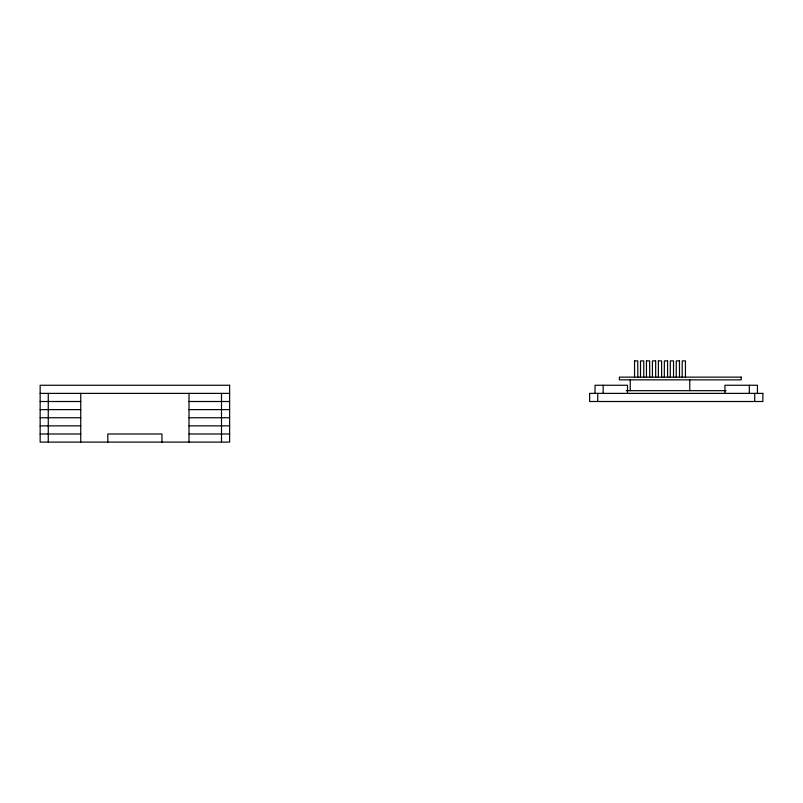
<?xml version="1.0" encoding="UTF-8"?>
<svg xmlns="http://www.w3.org/2000/svg" width="803" height="803" viewBox="0 0 803 803"><rect width="100%" height="100%" fill="white"/><g stroke="black" fill="none" stroke-linecap="round" stroke-linejoin="round"><path stroke-width="1.2" d="M634.581 360.898L637.773 360.898L637.803 377.48M646.485 360.898L649.677 360.898L649.707 377.48M655.629 360.898L652.448 360.898L652.417 377.48M658.4 360.898L661.592 360.898L661.622 377.48M667.544 360.898L664.352 360.898L664.322 377.48M679.458 360.898L676.267 360.898L676.236 377.48M626.26 390.67L726.113 390.67M40.15 393.38L229.618 393.38M40.15 401.5L80.752 401.5M189.016 401.5L229.618 401.5M40.15 409.62L80.752 409.62M189.016 409.62L229.618 409.62M40.15 417.741L80.752 417.741M189.016 417.741L229.618 417.741M40.15 425.861L80.752 425.861M189.016 425.861L229.618 425.861M40.15 433.981L80.752 433.981M189.016 433.981L229.618 433.981M757.44 393.38L757.44 385.259L724.958 385.259L724.958 393.38M754.73 393.38L754.73 401.5M749.319 385.259L749.319 393.38M689.767 379.849L689.767 390.67M685.441 377.48L685.441 360.898L682.219 360.898L682.189 377.48M679.479 360.898L679.479 377.48M673.526 377.48L673.526 360.898L670.304 360.898L670.284 377.48M667.574 360.898L667.574 377.48M658.37 360.898L658.37 377.48M655.66 360.898L655.66 377.48M646.455 360.898L646.455 377.48M643.755 377.48L643.755 360.898L640.533 360.898L640.503 377.48M634.551 360.898L634.551 377.48M630.225 379.849L630.225 390.67M627.514 393.38L627.514 385.259L595.033 385.259L595.033 393.38M603.153 385.259L603.153 393.38M597.743 393.38L597.743 401.5M221.498 393.38L221.498 442.102M189.016 393.38L189.016 442.102M161.955 442.102L161.955 433.981L107.823 433.981L107.823 442.102M80.752 393.38L80.752 442.102M48.27 393.38L48.27 442.102M741.199 377.139L619.394 377.139L619.394 379.849L741.199 379.849L741.199 377.139M229.618 385.259L40.15 385.259L40.15 442.102L229.618 442.102L229.618 385.259M762.85 393.38L589.623 393.38L589.623 401.5L762.85 401.5L762.85 393.38"/></g></svg>
